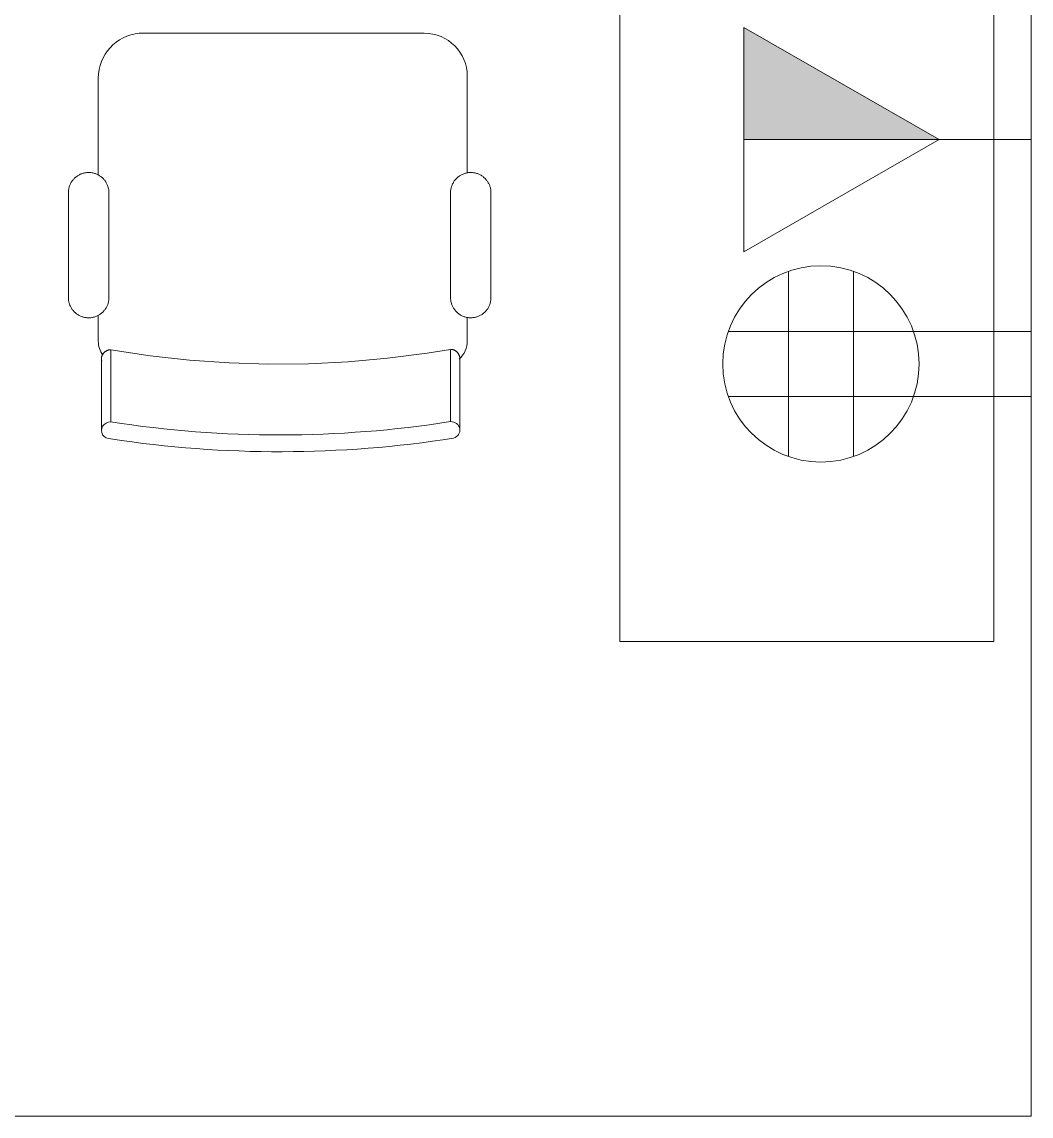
# Model space of a CAD drawing. Header units: inches. Extents: x 1 to 4637, y -664 to 702.
# Drawn here: x 1768.3 to 1822.3, y 318 to 376.6 of the extents above; entities that cross this region are included whole.
import ezdxf

# ---------------------------------------------------------------- set-up
doc = ezdxf.new("R2010")
doc.units = ezdxf.units.IN
doc.header["$MEASUREMENT"] = 0
for name, color, linetype, lineweight in [('A-ANNO-NOTE', 131, 'Continuous', 20), ('I-FURN', 30, 'Continuous', 9), ('I-WALL', 2, 'Continuous', 9)]:
    doc.layers.add(name, color=color, linetype=linetype, lineweight=lineweight)

# ---------------------------------------------------------------- blocks, each defined once
blk = doc.blocks.new('Desk - Group 1 - No Side Chairs-V7-New Construction - Tel_Data_Elec Plan')
at = {"layer": 'I-FURN'}
for p, q in [((0, 36), (20, 36)), ((0, 0), (0, 36)), ((20, 36), (20, 0)), ((29.07, 24.236), (29.07, 20.373)), ((47.241, 20.39), (47.241, 24.251)), ((28.169, 19.914), (28.169, 18.658)), ((47.912, 18.542), (47.912, 19.914)), ((26.9, 17.598), (26.9, 11.99)), ((29.064, 11.99), (29.064, 17.598)), ((47.343, 17.598), (47.343, 11.99)), ((49.512, 11.99), (49.512, 17.598)), ((28.169, 10.929), (28.169, 5.752)), ((47.912, 5.862), (47.912, 11.043)), ((30.467, 3.454), (45.717, 3.454))]:
    blk.add_line(p, q, dxfattribs=at)
at = {"layer": 'I-FURN', "flags": 128}
for points in [[(28.563, 24.692), (28.563, 24.057), (28.563, 23.477), (28.563, 22.953), (28.563, 22.487), (28.563, 22.079), (28.563, 21.73), (28.563, 21.44), (28.563, 21.21), (28.563, 21.04), (28.563, 20.931), (28.563, 20.882), (28.563, 20.879)], [(47.748, 20.896), (47.748, 20.926), (47.748, 21.017), (47.748, 21.168), (47.748, 21.38), (47.748, 21.652), (47.748, 21.983), (47.748, 22.372), (47.748, 22.82), (47.748, 23.326), (47.748, 23.889), (47.748, 24.507), (47.748, 24.708)], [(28.563, 20.879), (28.563, 20.909), (28.563, 21), (28.563, 21.081)], [(47.241, 20.389), (45.141, 20.708), (43.031, 20.943), (40.912, 21.094), (38.79, 21.16), (36.666, 21.141), (34.545, 21.037), (32.43, 20.848), (30.324, 20.575), (29.07, 20.371)], [(47.748, 21.098), (47.748, 20.972), (47.748, 20.906), (47.748, 20.896)], [(29.07, 20.371), (29.05, 20.372), (29.03, 20.373), (29.009, 20.375), (28.989, 20.378), (28.969, 20.382), (28.949, 20.386), (28.93, 20.391), (28.91, 20.397), (28.891, 20.404), (28.872, 20.411), (28.854, 20.42), (28.836, 20.429), (28.818, 20.438), (28.801, 20.449), (28.784, 20.46), (28.767, 20.472), (28.751, 20.484), (28.735, 20.497), (28.72, 20.511), (28.706, 20.525), (28.692, 20.54), (28.679, 20.556), (28.666, 20.571), (28.654, 20.588), (28.643, 20.605), (28.632, 20.622), (28.623, 20.64), (28.613, 20.658), (28.605, 20.676), (28.597, 20.695), (28.59, 20.714), (28.584, 20.733), (28.579, 20.753), (28.574, 20.773), (28.57, 20.793), (28.567, 20.813), (28.565, 20.833), (28.563, 20.853), (28.563, 20.873), (28.563, 20.879)], [(47.748, 20.896), (47.747, 20.876), (47.746, 20.855), (47.744, 20.835), (47.741, 20.815), (47.738, 20.795), (47.733, 20.775), (47.728, 20.756), (47.722, 20.736), (47.715, 20.717), (47.708, 20.698), (47.699, 20.68), (47.69, 20.662), (47.681, 20.644), (47.67, 20.626), (47.659, 20.609), (47.647, 20.593), (47.635, 20.577), (47.622, 20.561), (47.608, 20.546), (47.594, 20.532), (47.579, 20.518), (47.564, 20.505), (47.548, 20.492), (47.531, 20.48), (47.515, 20.469), (47.497, 20.458), (47.48, 20.448), (47.462, 20.439), (47.443, 20.431), (47.424, 20.423), (47.405, 20.416), (47.386, 20.41), (47.366, 20.404), (47.347, 20.4), (47.327, 20.396), (47.307, 20.393), (47.287, 20.391), (47.266, 20.389), (47.246, 20.389), (47.241, 20.389)], [(29.064, 17.598), (29.063, 17.642), (29.061, 17.685), (29.056, 17.728), (29.05, 17.771), (29.043, 17.813), (29.033, 17.856), (29.022, 17.897), (29.009, 17.939), (28.995, 17.98), (28.979, 18.02), (28.961, 18.059), (28.942, 18.098), (28.921, 18.136), (28.899, 18.173), (28.875, 18.209), (28.85, 18.245), (28.823, 18.279), (28.796, 18.312), (28.766, 18.344), (28.736, 18.375), (28.704, 18.404), (28.671, 18.432), (28.638, 18.459), (28.603, 18.485), (28.567, 18.509), (28.53, 18.532), (28.492, 18.553), (28.453, 18.572), (28.414, 18.59), (28.374, 18.607), (28.333, 18.622), (28.292, 18.635), (28.251, 18.647), (28.208, 18.657), (28.166, 18.665), (28.123, 18.671), (28.08, 18.676), (28.037, 18.679), (27.994, 18.68), (27.95, 18.68), (27.907, 18.678), (27.864, 18.674), (27.821, 18.668), (27.778, 18.661), (27.736, 18.652), (27.694, 18.642), (27.653, 18.629), (27.612, 18.615), (27.571, 18.6), (27.532, 18.582), (27.493, 18.564), (27.454, 18.543), (27.417, 18.521), (27.381, 18.498), (27.345, 18.473), (27.311, 18.447), (27.277, 18.42), (27.245, 18.391), (27.214, 18.361), (27.184, 18.329), (27.155, 18.297), (27.128, 18.263), (27.102, 18.229), (27.078, 18.193), (27.055, 18.156), (27.033, 18.119), (27.013, 18.08), (26.995, 18.041), (26.978, 18.001), (26.962, 17.961), (26.949, 17.92), (26.937, 17.878), (26.926, 17.836), (26.918, 17.794), (26.911, 17.751), (26.905, 17.708), (26.902, 17.665), (26.9, 17.622), (26.9, 17.598)], [(49.512, 17.598), (49.511, 17.642), (49.508, 17.685), (49.504, 17.728), (49.498, 17.771), (49.49, 17.814), (49.481, 17.856), (49.469, 17.898), (49.457, 17.939), (49.442, 17.98), (49.426, 18.021), (49.408, 18.06), (49.389, 18.099), (49.368, 18.137), (49.346, 18.174), (49.322, 18.211), (49.297, 18.246), (49.27, 18.28), (49.243, 18.313), (49.213, 18.345), (49.183, 18.376), (49.151, 18.406), (49.118, 18.434), (49.084, 18.461), (49.049, 18.486), (49.013, 18.511), (48.976, 18.533), (48.938, 18.554), (48.9, 18.574), (48.86, 18.592), (48.82, 18.609), (48.78, 18.624), (48.738, 18.637), (48.697, 18.649), (48.654, 18.658), (48.612, 18.667), (48.569, 18.673), (48.526, 18.678), (48.483, 18.681), (48.439, 18.682), (48.396, 18.682), (48.353, 18.68), (48.309, 18.676), (48.266, 18.67), (48.224, 18.663), (48.181, 18.654), (48.139, 18.643), (48.098, 18.631), (48.057, 18.617), (48.016, 18.601), (47.976, 18.584), (47.937, 18.565), (47.899, 18.545), (47.862, 18.523), (47.825, 18.5), (47.79, 18.475), (47.755, 18.449), (47.722, 18.421), (47.689, 18.392), (47.658, 18.362), (47.628, 18.331), (47.599, 18.298), (47.572, 18.264), (47.546, 18.23), (47.522, 18.194), (47.499, 18.157), (47.477, 18.12), (47.457, 18.081), (47.438, 18.042), (47.421, 18.002), (47.406, 17.962), (47.392, 17.92), (47.38, 17.879), (47.37, 17.837), (47.361, 17.794), (47.354, 17.751), (47.349, 17.708), (47.346, 17.665), (47.344, 17.622), (47.343, 17.598)], [(26.9, 11.99), (26.901, 11.947), (26.903, 11.904), (26.908, 11.861), (26.914, 11.818), (26.921, 11.775), (26.931, 11.733), (26.942, 11.691), (26.955, 11.65), (26.969, 11.609), (26.985, 11.569), (27.003, 11.529), (27.022, 11.49), (27.043, 11.452), (27.065, 11.415), (27.089, 11.379), (27.114, 11.344), (27.141, 11.31), (27.168, 11.277), (27.198, 11.245), (27.228, 11.214), (27.26, 11.184), (27.293, 11.156), (27.326, 11.129), (27.361, 11.104), (27.397, 11.08), (27.434, 11.057), (27.472, 11.036), (27.511, 11.016), (27.55, 10.998), (27.59, 10.982), (27.631, 10.967), (27.672, 10.953), (27.713, 10.942), (27.756, 10.932), (27.798, 10.924), (27.841, 10.917), (27.884, 10.912), (27.927, 10.909), (27.97, 10.908), (28.014, 10.908), (28.057, 10.911), (28.1, 10.914), (28.143, 10.92), (28.186, 10.927), (28.228, 10.936), (28.27, 10.947), (28.311, 10.959), (28.352, 10.973), (28.393, 10.989), (28.432, 11.006), (28.471, 11.025), (28.509, 11.045), (28.547, 11.067), (28.583, 11.09), (28.619, 11.115), (28.653, 11.141), (28.687, 11.169), (28.719, 11.198), (28.75, 11.228), (28.78, 11.259), (28.809, 11.292), (28.836, 11.325), (28.862, 11.36), (28.886, 11.396), (28.909, 11.432), (28.931, 11.47), (28.951, 11.508), (28.969, 11.547), (28.986, 11.587), (29.002, 11.628), (29.015, 11.669), (29.027, 11.71), (29.038, 11.752), (29.046, 11.795), (29.053, 11.837), (29.059, 11.88), (29.062, 11.923), (29.064, 11.967), (29.064, 11.99)], [(47.343, 11.99), (47.344, 11.947), (47.347, 11.903), (47.351, 11.86), (47.357, 11.817), (47.365, 11.775), (47.375, 11.732), (47.386, 11.69), (47.398, 11.649), (47.413, 11.608), (47.429, 11.568), (47.447, 11.528), (47.466, 11.489), (47.487, 11.451), (47.509, 11.414), (47.533, 11.378), (47.558, 11.343), (47.585, 11.308), (47.613, 11.275), (47.642, 11.243), (47.672, 11.212), (47.704, 11.183), (47.737, 11.155), (47.771, 11.128), (47.806, 11.102), (47.842, 11.078), (47.879, 11.055), (47.917, 11.034), (47.955, 11.014), (47.995, 10.996), (48.035, 10.98), (48.075, 10.965), (48.117, 10.952), (48.158, 10.94), (48.201, 10.93), (48.243, 10.922), (48.286, 10.915), (48.329, 10.91), (48.372, 10.907), (48.416, 10.906), (48.459, 10.906), (48.502, 10.909), (48.546, 10.912), (48.589, 10.918), (48.631, 10.925), (48.674, 10.934), (48.716, 10.945), (48.757, 10.957), (48.798, 10.971), (48.839, 10.987), (48.879, 11.004), (48.918, 11.023), (48.956, 11.044), (48.993, 11.065), (49.03, 11.089), (49.066, 11.114), (49.1, 11.14), (49.134, 11.167), (49.166, 11.196), (49.197, 11.226), (49.227, 11.258), (49.256, 11.29), (49.283, 11.324), (49.309, 11.359), (49.333, 11.395), (49.356, 11.431), (49.378, 11.469), (49.398, 11.507), (49.417, 11.546), (49.434, 11.586), (49.449, 11.627), (49.463, 11.668), (49.475, 11.71), (49.485, 11.752), (49.494, 11.794), (49.501, 11.837), (49.506, 11.88), (49.51, 11.923), (49.511, 11.967), (49.512, 11.99)]]:
    blk.add_lwpolyline(points, dxfattribs=at)
at = {"layer": 'I-FURN'}
for centre, radius, start, end in [((29.488, 19.914), 1.319, 132.18734, 180), ((46.594, 19.914), 1.319, 360, 35.72267), ((45.493, 5.862), 2.419, 275.31931, 360), ((30.467, 5.752), 2.298, 180, 270)]:
    blk.add_arc(centre, radius, start, end, dxfattribs=at)
for centre, major_axis, ratio, start_param, end_param in [((38.205, -22.806), (54.092, 0), 0.899459, 1.402966, 1.74368), ((38.205, -22.806), (53.092, 0), 0.899459, 1.399774, 1.74371), ((29.07, 24.692), (0.507, 0), 0.899459, 1.913366, 4.712389), ((47.241, 24.708), (-0.507, 0), 0.899459, 1.570796, 4.712389), ((29.07, 21.081), (0.507, 0), 0.99468, 2.996027, 3.185649), ((47.241, 21.098), (-0.507, 0), 0.99468, 2.879793, 3.141593)]:
    blk.add_ellipse(centre, major_axis=major_axis, ratio=ratio, start_param=start_param, end_param=end_param, dxfattribs=at)

msp = doc.modelspace()

# ---------------------------------------------------------------- hatches: boundary and pattern name
at = {"layer": 'A-ANNO-NOTE', "lineweight": 9}
msp.add_hatch(color=256, dxfattribs=at).paths.add_polyline_path([(1817.367, 370.272), (1806.908, 376.272), (1806.908, 370.272), (1816.221, 370.272)], flags=0)

# ---------------------------------------------------------------- linework, layer by layer
at = {"layer": 'A-ANNO-NOTE'}
for p, q in [((1806.908, 376.272), (1806.908, 370.272)), ((1817.367, 370.272), (1806.908, 376.272)), ((1806.908, 376.272), (1806.908, 364.272)), ((1817.367, 370.272), (1806.908, 376.272)), ((1806.908, 370.272), (1817.367, 370.272)), ((1822.286, 370.272), (1806.908, 370.272)), ((1817.367, 370.272), (1806.908, 364.272)), ((1809.298, 363.221), (1809.298, 353.316)), ((1812.782, 363.221), (1812.782, 353.316)), ((1822.286, 360.011), (1806.087, 360.011)), ((1822.286, 356.526), (1806.087, 356.526))]:
    msp.add_line(p, q, dxfattribs=at)
msp.add_circle((1811.04, 358.269), 5.25, dxfattribs=at)
at = {"layer": 'I-WALL', "color": 250, "lineweight": 20}
for p, q in [((1822.286, 462.522), (1822.286, 318.022)), ((1822.286, 318.022), (1705.786, 318.022))]:
    msp.add_line(p, q, dxfattribs=at)

# ---------------------------------------------------------------- block references
at = {"layer": 'I-FURN', "rotation": 180}
msp.add_blockref('Desk - Group 1 - No Side Chairs-V7-New Construction - Tel_Data_Elec Plan', (1820.286, 379.419), dxfattribs=at)

doc.saveas('drawing.dxf')
